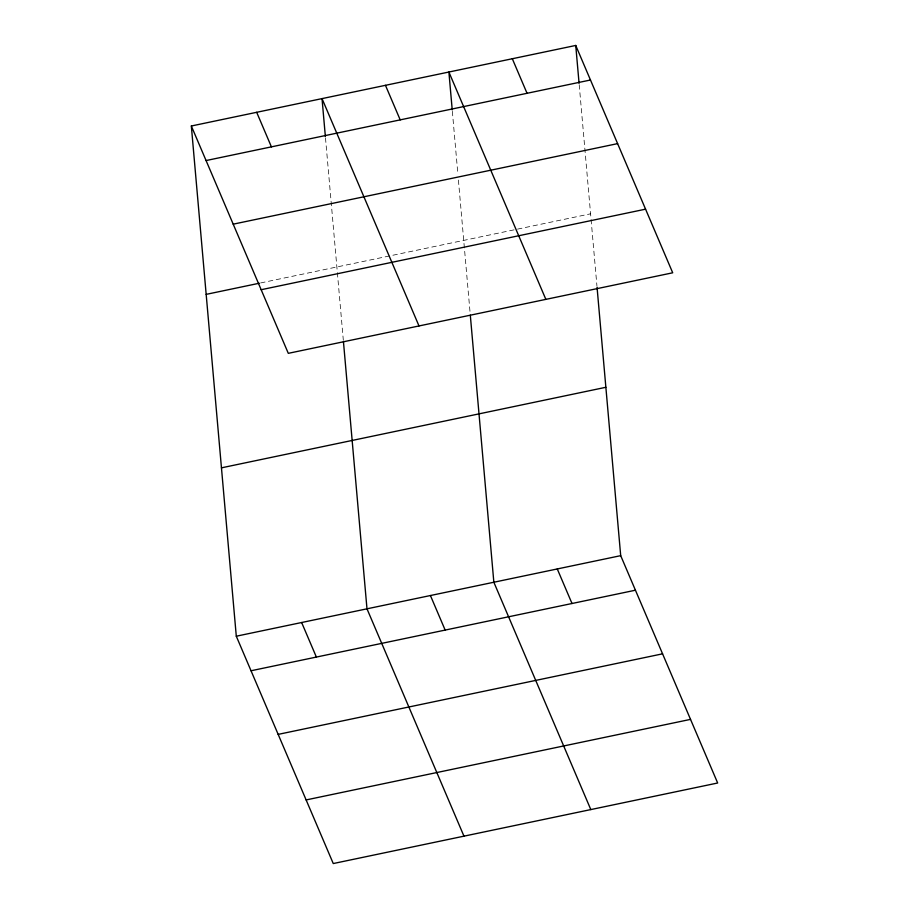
<?xml version="1.0" encoding="UTF-8"?>
<svg xmlns="http://www.w3.org/2000/svg" width="909" height="909" viewBox="0 0 909 909"><rect width="100%" height="100%" fill="white"/><g stroke="black" fill="none" stroke-linecap="round" stroke-linejoin="round"><path stroke-width="0.68" stroke-dasharray="4.54 3.41" d="M260.622 282.949L516.119 229.42M517.494 229.136L590.577 213.82M579.203 84.742L590.952 218.046M591.077 219.467L596.918 285.744M452.341 111.318L457.909 174.46M458.409 180.062L470.18 313.741M325.49 137.895L337.239 271.212M337.364 272.62L343.329 340.318"/><path stroke-width="1.36" d="M191.333 125.999L575.738 45.45L672.705 272.791L288.301 353.34L191.333 125.999L236.295 636.209L333.262 863.55L717.667 783.001L620.699 555.66L597.043 287.153M206.07 160.552L590.475 80.003M233.204 224.171L617.62 143.622M206.161 294.368L259.258 283.244M261.167 289.721L645.572 209.172M221.455 467.84L605.86 387.291M236.295 636.209L620.699 555.66M251.032 670.762L635.436 590.214M278.165 734.381L662.57 653.832M306.128 799.931L690.533 719.383M512.312 58.744L527.05 93.297M545.854 299.368L448.887 72.027L452.228 109.909M385.461 85.321L400.199 119.874M557.274 568.954L572.011 603.508M419.004 325.956L322.025 98.604L325.365 136.498M590.816 809.589L493.848 582.237L470.305 315.15M256.679 112.307L271.416 146.86M430.423 595.531L445.16 630.085M463.965 836.166L366.986 608.825L343.454 341.727M301.64 622.517L316.377 657.071M575.738 45.45L579.078 83.333"/></g></svg>
